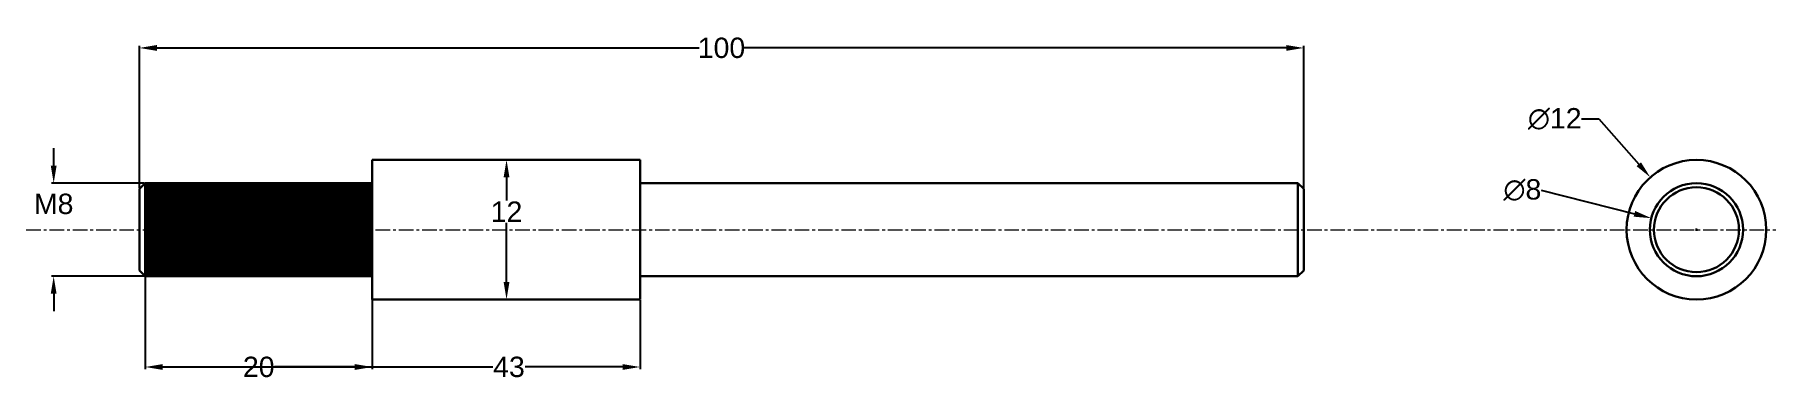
# Model space of a CAD drawing. Header units: millimetres. Extents: x 3 to 152, y 1 to 31.
import ezdxf

# ---------------------------------------------------------------- set-up
doc = ezdxf.new("R2010")
doc.units = ezdxf.units.MM
doc.header["$MEASUREMENT"] = 0
doc.linetypes.add('CENTER', pattern=[2, 1.25, -0.25, 0.25, -0.25])
doc.layers.get('0').update_dxf_attribs({"lineweight": 30})
doc.layers.add('center', color=10, linetype='CENTER', lineweight=9)
doc.layers.add('DIM', color=160, linetype='Continuous')
doc.styles.get("Standard").update_dxf_attribs({"font": 'arial.ttf'})
doc.dimstyles.get("Standard").update_dxf_attribs({"dimtxt": 1.75, "dimasz": 1.5, "dimexe": 0.18, "dimexo": 0.0625, "dimgap": 0.09, "dimtad": 0, "dimtih": 1, "dimtoh": 1, "dimdec": 0, "dimzin": 0, "dimdsep": 46, "dimtxsty": 'Standard', "dimcen": 0.09, "dimadec": 0, "dimazin": 0, "dimtfac": 1, "dimtdec": 0, "dimtofl": 0, "dimtmove": 0, "dimatfit": 3, "dimfxl": 1, "dimtolj": 1, "dimtzin": 0, "dimarcsym": 0})

# ---------------------------------------------------------------- blocks, each defined once
blk = doc.blocks.new('*D1')
at = {"layer": 'Defpoints', "color": 0, "transparency": 16777216}
for p in [(12.59, 17.94), (4.73, 9.94), (12.59, 9.94)]:
    blk.add_point(p, dxfattribs=at)
at = {"layer": 'DIM', "color": 0, "lineweight": -2, "transparency": 16777216}
for p, q in [((4.73, 19.44), (4.73, 20.94)), ((12.52, 17.94), (4.55, 17.94)), ((12.52, 9.94), (4.55, 9.94)), ((4.73, 8.44), (4.73, 6.94))]:
    blk.add_line(p, q, dxfattribs=at)
at = {"layer": 'DIM', "color": 0, "transparency": 16777216}
for points in [[(4.48, 19.44), (4.98, 19.44), (4.73, 17.94)], [(4.48, 8.44), (4.98, 8.44), (4.73, 9.94)]]:
    blk.add_solid(points, dxfattribs=at)
at = {"layer": 'DIM', "color": 0, "transparency": 16777216, "insert": (4.73, 16.15), "char_height": 1.75, "attachment_point": 5}
blk.add_mtext('\\A1;M8', dxfattribs=at)
blk = doc.blocks.new('*D2')
at = {"layer": 'Defpoints', "color": 0, "transparency": 16777216}
for p in [(112.08, 29.56), (12.09, 17.45), (112.08, 17.45)]:
    blk.add_point(p, dxfattribs=at)
at = {"layer": 'DIM', "color": 0, "lineweight": -2, "transparency": 16777216}
for p, q in [((12.09, 17.51), (12.09, 29.74)), ((13.59, 29.56), (60.15, 29.56)), ((110.58, 29.56), (64.02, 29.56)), ((112.08, 17.51), (112.08, 29.74))]:
    blk.add_line(p, q, dxfattribs=at)
at = {"layer": 'DIM', "color": 0, "transparency": 16777216}
for points in [[(13.59, 29.81), (13.59, 29.31), (12.09, 29.56)], [(110.58, 29.81), (110.58, 29.31), (112.08, 29.56)]]:
    blk.add_solid(points, dxfattribs=at)
at = {"layer": 'DIM', "color": 0, "transparency": 16777216, "insert": (62.08, 29.56), "char_height": 1.75, "attachment_point": 5}
blk.add_mtext('\\A1;100', dxfattribs=at)
blk = doc.blocks.new('*D3')
at = {"layer": 'Defpoints', "color": 0, "transparency": 16777216}
for p in [(12.59, 9.94), (32.09, 9.94), (32.09, 2.14)]:
    blk.add_point(p, dxfattribs=at)
at = {"layer": 'DIM', "color": 0, "lineweight": -2, "transparency": 16777216}
for p, q in [((12.59, 9.88), (12.59, 1.96)), ((32.09, 9.88), (32.09, 1.96)), ((14.09, 2.14), (20.98, 2.14)), ((30.59, 2.14), (23.69, 2.14))]:
    blk.add_line(p, q, dxfattribs=at)
at = {"layer": 'DIM', "color": 0, "transparency": 16777216}
for points in [[(14.09, 2.39), (14.09, 1.89), (12.59, 2.14)], [(30.59, 2.39), (30.59, 1.89), (32.09, 2.14)]]:
    blk.add_solid(points, dxfattribs=at)
at = {"layer": 'DIM', "color": 0, "transparency": 16777216, "insert": (22.34, 2.14), "char_height": 1.75, "attachment_point": 5}
blk.add_mtext('\\A1;20', dxfattribs=at)
blk = doc.blocks.new('*D4')
at = {"layer": 'Defpoints', "color": 0, "transparency": 16777216}
for p in [(12.59, 9.94), (55.09, 7.94), (55.09, 2.14)]:
    blk.add_point(p, dxfattribs=at)
at = {"layer": 'DIM', "color": 0, "lineweight": -2, "transparency": 16777216}
for p, q in [((12.59, 9.88), (12.59, 1.96)), ((55.09, 7.88), (55.09, 1.96)), ((14.09, 2.14), (42.45, 2.14)), ((53.59, 2.14), (45.21, 2.14))]:
    blk.add_line(p, q, dxfattribs=at)
at = {"layer": 'DIM', "color": 0, "transparency": 16777216}
for points in [[(14.09, 2.39), (14.09, 1.89), (12.59, 2.14)], [(53.59, 2.39), (53.59, 1.89), (55.09, 2.14)]]:
    blk.add_solid(points, dxfattribs=at)
at = {"layer": 'DIM', "color": 0, "transparency": 16777216, "insert": (43.83, 2.14), "char_height": 1.75, "attachment_point": 5}
blk.add_mtext('\\A1;43', dxfattribs=at)
blk = doc.blocks.new('*D5')
at = {"layer": 'Defpoints', "color": 0, "transparency": 16777216}
for p in [(43.59, 19.94), (43.59, 7.94), (43.62, 7.94)]:
    blk.add_point(p, dxfattribs=at)
at = {"layer": 'DIM', "color": 0, "lineweight": -2, "transparency": 16777216}
for p, q in [((43.65, 19.94), (43.8, 19.94)), ((43.62, 18.44), (43.62, 16.46)), ((43.62, 9.44), (43.62, 14.52)), ((43.65, 7.94), (43.8, 7.94))]:
    blk.add_line(p, q, dxfattribs=at)
at = {"layer": 'DIM', "color": 0, "transparency": 16777216}
for points in [[(43.37, 18.44), (43.87, 18.44), (43.62, 19.94)], [(43.37, 9.44), (43.87, 9.44), (43.62, 7.94)]]:
    blk.add_solid(points, dxfattribs=at)
at = {"layer": 'DIM', "color": 0, "transparency": 16777216, "insert": (43.62, 15.49), "char_height": 1.75, "attachment_point": 5}
blk.add_mtext('\\A1;12', dxfattribs=at)
blk = doc.blocks.new('*D6')
at = {"layer": 'Defpoints', "color": 0, "transparency": 16777216}
for p in [(141.85, 18.44), (149.78, 9.44)]:
    blk.add_point(p, dxfattribs=at)
at = {"layer": 'DIM', "color": 0, "lineweight": -2, "transparency": 16777216}
for p, q in [((135.93, 23.46), (137.43, 23.46)), ((137.43, 23.46), (140.86, 19.57)), ((145.72, 13.94), (145.9, 13.94)), ((145.81, 13.85), (145.81, 14.03))]:
    blk.add_line(p, q, dxfattribs=at)
at = {"layer": 'DIM', "color": 0, "transparency": 16777216}
blk.add_solid([(141.05, 19.73), (140.67, 19.4), (141.85, 18.44)], dxfattribs=at)
at = {"layer": 'DIM', "color": 0, "transparency": 16777216, "insert": (133.64, 23.46), "char_height": 1.75, "attachment_point": 5}
blk.add_mtext('\\A1;∅12', dxfattribs=at)
blk = doc.blocks.new('*D7')
at = {"layer": 'Defpoints', "color": 0, "transparency": 16777216}
for p in [(141.94, 14.93), (149.69, 12.95)]:
    blk.add_point(p, dxfattribs=at)
at = {"layer": 'DIM', "color": 0, "lineweight": -2, "transparency": 16777216}
for p, q in [((132.48, 17.35), (140.49, 15.3)), ((145.72, 13.94), (145.9, 13.94)), ((145.81, 13.85), (145.81, 14.03))]:
    blk.add_line(p, q, dxfattribs=at)
at = {"layer": 'DIM', "color": 0, "transparency": 16777216}
blk.add_solid([(140.55, 15.55), (140.42, 15.06), (141.94, 14.93)], dxfattribs=at)
at = {"layer": 'DIM', "color": 0, "transparency": 16777216, "insert": (130.86, 17.35), "char_height": 1.75, "attachment_point": 5}
blk.add_mtext('\\A1;∅8', dxfattribs=at)

msp = doc.modelspace()

# ---------------------------------------------------------------- hatches: boundary and pattern name
at = {"layer": 'DIM', "true_color": 0x636466}
h = msp.add_hatch(dxfattribs=at)
h.set_pattern_fill('ANSI31', color=251)
h.paths.add_polyline_path([(32.09, 17.94), (12.59, 17.94), (12.59, 13.94), (32.09, 13.94)])
h.paths.add_polyline_path([(32.09, 13.94), (12.59, 13.94), (12.59, 9.94), (32.09, 9.94)])

# ---------------------------------------------------------------- linework, layer by layer
for p, q in [((32.09, 17.94), (32.09, 19.94)), ((32.09, 19.94), (32.09, 7.94)), ((32.09, 19.94), (55.09, 19.94)), ((55.09, 19.94), (55.09, 7.94)), ((12.59, 17.94), (12.09, 17.45)), ((32.09, 17.94), (12.59, 17.94)), ((12.59, 17.94), (12.59, 9.94)), ((12.59, 17.94), (12.59, 13.94)), ((32.09, 9.94), (32.09, 17.94)), ((55.09, 17.94), (111.59, 17.94)), ((111.59, 17.94), (111.59, 9.94)), ((111.59, 17.94), (112.08, 17.45)), ((12.09, 17.45), (12.09, 10.43)), ((112.08, 10.43), (112.08, 17.45)), ((12.59, 9.94), (12.09, 10.43)), ((111.59, 9.94), (112.08, 10.43)), ((12.59, 9.94), (32.09, 9.94)), ((111.59, 9.94), (55.09, 9.94)), ((55.09, 7.94), (32.09, 7.94))]:
    msp.add_line(p, q)
for radius in [6, 4, 3.65]:
    msp.add_circle((145.81, 13.94), radius)
at = {"layer": 'center'}
msp.add_xline((15.61, 13.94), (1, 0), dxfattribs=at)

# ---------------------------------------------------------------- dimensions: what is measured, and where the dimension line sits
at = {"layer": 'DIM'}
dim = msp.add_aligned_dim(p1=(12.09, 17.45), p2=(112.08, 17.45), distance=12.11, dimstyle='Standard', dxfattribs=at)
dim.commit()
dim.dimension.update_dxf_attribs({"geometry": '*D2', "text_midpoint": (62.08, 29.56)})
for p1, p2, picture, middle in [((149.78, 9.44), (141.85, 18.44), '*D6', (133.64, 23.46)), ((149.69, 12.95), (141.94, 14.93), '*D7', (132.48, 17.35))]:
    dim = msp.add_diameter_dim_2p(p1=p1, p2=p2, dimstyle='Standard', dxfattribs=at)
    dim.commit()
    dim.dimension.update_dxf_attribs({"geometry": picture, "text_midpoint": middle, "dimtype": 163})
dim = msp.add_linear_dim(base=(4.73, 9.94), p1=(12.59, 17.94), p2=(12.59, 9.94), angle=90, text='M<>', dimstyle='Standard', dxfattribs=at)
dim.commit()
dim.dimension.update_dxf_attribs({"geometry": '*D1', "text_midpoint": (4.73, 16.15), "dimtype": 160})
dim = msp.add_linear_dim(base=(43.62, 7.94), p1=(43.59, 19.94), p2=(43.59, 7.94), angle=90, dimstyle='Standard', dxfattribs=at)
dim.commit()
dim.dimension.update_dxf_attribs({"geometry": '*D5', "text_midpoint": (43.62, 15.49), "dimtype": 160})
dim = msp.add_linear_dim(base=(32.08528908, 2.13731646), p1=(12.58528908, 9.94021862), p2=(32.08528908, 9.94021862), dimstyle='Standard', dxfattribs=at)
dim.commit()
dim.dimension.update_dxf_attribs({"geometry": '*D3', "text_midpoint": (22.33528908, 2.13731646)})
dim = msp.add_linear_dim(base=(55.08528908, 2.13733169), p1=(12.58528908, 9.94021862), p2=(55.08528908, 7.94021862), dimstyle='Standard', dxfattribs=at)
dim.commit()
dim.dimension.update_dxf_attribs({"geometry": '*D4', "text_midpoint": (43.83356462, 2.13733169), "dimtype": 160})

doc.saveas('drawing.dxf')
